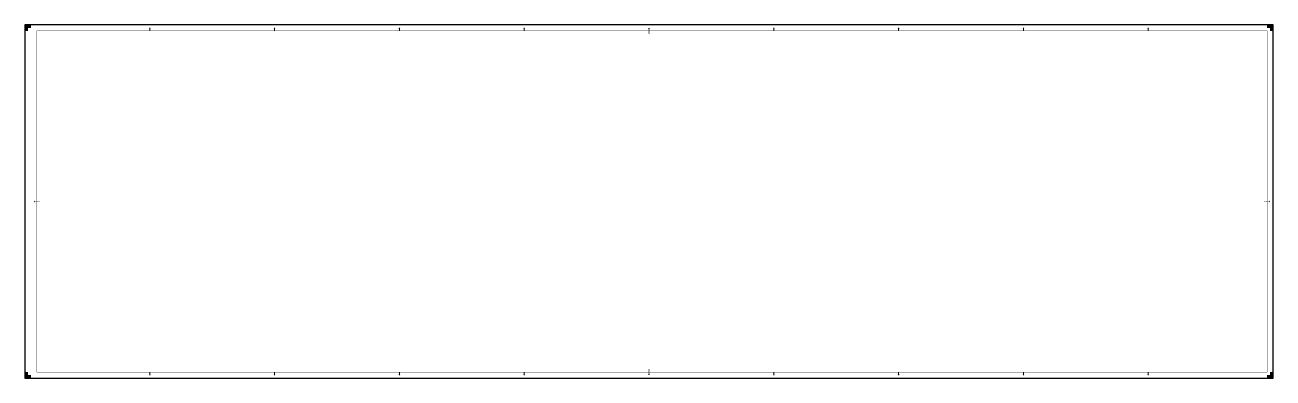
# Model space of a CAD drawing. Extents: x 0 to 2100, y 0 to 594.
import ezdxf

# ---------------------------------------------------------------- set-up
doc = ezdxf.new("R2010")
doc.units = 0
doc.header["$LTSCALE"] = 0.2
for name, color, linetype, lineweight in [('X-XX-AL-TEKENBLAD_KADER-G', 7, 'Continuous', 25), ('X-XX-AL-TEKENBLAD_KADER_AFSNIJMARKERING-G', 7, 'Continuous', 25), ('X-XX-AL-TEKENBLAD_KADER_CENTERMARKERING-G', 7, 'Continuous', 25), ('X-XX-AL-TEKENBLAD_KADER_VOUWMERK-G', 7, 'Continuous', 18)]:
    doc.layers.add(name, color=color, linetype=linetype, lineweight=lineweight)

msp = doc.modelspace()

# ---------------------------------------------------------------- hatches: boundary and pattern name
at = {"layer": 'X-XX-AL-TEKENBLAD_KADER_AFSNIJMARKERING-G'}
for points in [[(10, 594), (0, 594), (0, 584), (5, 584), (5, 589), (10, 589)], [(2100, 584), (2100, 594), (2090, 594), (2090, 589), (2095, 589), (2095, 584)], [(0, 10), (0, 0), (10, 0), (10, 5), (5, 5), (5, 10)], [(2090, 0), (2100, 0), (2100, 10), (2095, 10), (2095, 5), (2090, 5)]]:
    msp.add_hatch(color=256, dxfattribs=at).paths.add_polyline_path(points)
at = {"layer": 'X-XX-AL-TEKENBLAD_KADER_VOUWMERK-G'}
for points in [[(212, 587), (210, 589), (208, 587)], [(422, 587), (420, 589), (418, 587)], [(632, 587), (630, 589), (628, 587)], [(842, 587), (840, 589), (838, 587)], [(1052, 587), (1050, 589), (1048, 587)], [(1262, 587), (1260, 589), (1258, 587)], [(1472, 587), (1470, 589), (1468, 587)], [(1682, 587), (1680, 589), (1678, 587)], [(1892, 587), (1890, 589), (1888, 587)], [(17, 299), (15, 297), (17, 295)], [(2093, 295), (2095, 297), (2093, 299)], [(208, 7), (210, 5), (212, 7)], [(418, 7), (420, 5), (422, 7)], [(628, 7), (630, 5), (632, 7)], [(838, 7), (840, 5), (842, 7)], [(1048, 7), (1050, 5), (1052, 7)], [(1258, 7), (1260, 5), (1262, 7)], [(1468, 7), (1470, 5), (1472, 7)], [(1678, 7), (1680, 5), (1682, 7)], [(1888, 7), (1890, 5), (1892, 7)]]:
    msp.add_hatch(color=256, dxfattribs=at).paths.add_polyline_path(points)

# ---------------------------------------------------------------- linework, layer by layer
at = {"layer": 'X-XX-AL-TEKENBLAD_KADER-G'}
for p, q in [((2100, 594), (0, 594)), ((0, 594), (0, 0)), ((2100, 0), (2100, 594)), ((0, 0), (2100, 0))]:
    msp.add_line(p, q, dxfattribs=at)
at = {"layer": 'X-XX-AL-TEKENBLAD_KADER-G', "const_width": 0.7, "flags": 128}
msp.add_lwpolyline([(20, 10), (2090, 10), (2090, 584), (20, 584)], close=True, dxfattribs=at)
at = {"layer": 'X-XX-AL-TEKENBLAD_KADER_CENTERMARKERING-G', "const_width": 0.7, "flags": 128}
for points in [[(1050, 589), (1050, 579)], [(15, 297), (25, 297)], [(2095, 297), (2085, 297)], [(1050, 5), (1050, 15)]]:
    msp.add_lwpolyline(points, dxfattribs=at)
at = {"layer": 'X-XX-AL-TEKENBLAD_KADER_VOUWMERK-G'}
for p, q in [((210, 584), (210, 589)), ((420, 584), (420, 589)), ((630, 584), (630, 589)), ((840, 584), (840, 589)), ((1260, 584), (1260, 589)), ((1470, 584), (1470, 589)), ((1680, 584), (1680, 589)), ((1890, 584), (1890, 589)), ((210, 5), (210, 10)), ((420, 5), (420, 10)), ((630, 5), (630, 10)), ((840, 5), (840, 10)), ((1260, 5), (1260, 10)), ((1470, 5), (1470, 10)), ((1680, 5), (1680, 10)), ((1890, 5), (1890, 10))]:
    msp.add_line(p, q, dxfattribs=at)

doc.saveas('drawing.dxf')
